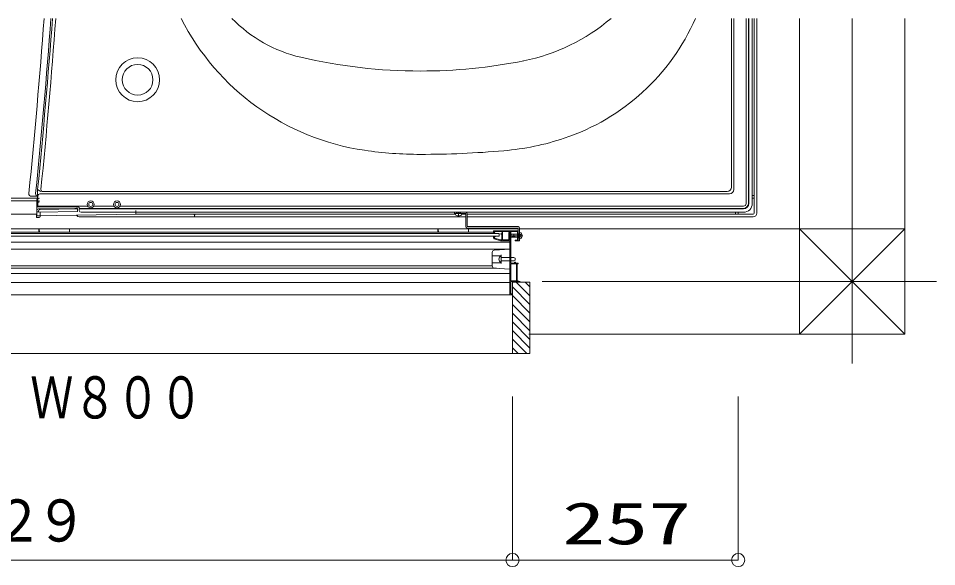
# Model space of a CAD drawing. Units: millimetres on the paper. Extents: x -305 to 305, y -152 to 152.
# Drawn here: x -11.46 to 30.43, y -71.69 to -46.69 of the extents above; entities that cross this region are included whole.
import ezdxf
from ezdxf.enums import TextEntityAlignment as Align

# ---------------------------------------------------------------- set-up
doc = ezdxf.new("R2010")
doc.units = ezdxf.units.MM
doc.linetypes.add('LONG_CHAIN', pattern=[21, 18, -1, 1, -1])
doc.layers.add('0-0_0', color=7, linetype='Continuous', lineweight=9)
doc.layers.add('0-1_VIEW0001', color=7, linetype='Continuous', lineweight=9)
doc.styles.add('ＭＳ ゴシック', font='')
doc.styles.get('ＭＳ ゴシック').set_extended_font_data('MS Gothic')

# ---------------------------------------------------------------- blocks, each defined once
blk = doc.blocks.new('_ORIGIN')
at = {"layer": '0-0_0'}
blk.add_line((0, 0), (-1, 0), dxfattribs=at)
blk.add_circle((0, 0), 0.5, dxfattribs=at)

msp = doc.modelspace()

# ---------------------------------------------------------------- linework, layer by layer
at = {"layer": '0-1_VIEW0001'}
for p, q in [((21.076, -54.389), (21.076, -46.695)), ((21.184, -54.496), (21.184, -46.695)), ((21.744, -55.136), (21.744, -46.695)), ((21.849, -55.121), (21.849, -46.695)), ((21.864, -55.136), (21.864, -46.695)), ((22.024, -55.136), (22.024, -46.695)), ((22.104, -46.695), (22.104, -54.896)), ((22.104, -55.576), (22.104, -46.695)), ((22.232, -55.576), (22.232, -46.695)), ((24.184, -46.695), (24.184, -61.095)), ((28.984, -46.695), (28.984, -61.095)), ((-10.858, -54.806), (-10.55, -54.808)), ((-10.576, -55.269), (-10.576, -54.495)), ((-10.435, -54.589), (-10.576, -54.495)), ((-10.563, -55.256), (-10.563, -54.776)), ((20.984, -54.696), (-10.483, -54.696)), ((20.876, -54.589), (-10.347, -54.589)), ((22.024, -54.776), (22.104, -54.776)), ((-48.477, -54.896), (-10.576, -54.896)), ((-10.616, -54.896), (-48.477, -54.896)), ((-18.696, -55.016), (-10.616, -55.016)), ((-10.616, -55.014), (-10.616, -55.015)), ((-10.616, -55.015), (-10.616, -55.071)), ((-10.616, -55.071), (-10.616, -55.387)), ((-10.563, -55.296), (-10.576, -55.269)), ((-10.563, -55.296), (-10.563, -55.256)), ((-8.295, -55.256), (-10.563, -55.256)), ((-8.722, -55.296), (-10.563, -55.296)), ((-7.095, -55.256), (-8.018, -55.256)), ((21.624, -55.256), (-6.818, -55.256)), ((22.024, -54.896), (22.104, -54.896)), ((-18.696, -55.616), (-10.616, -55.616)), ((-10.629, -55.616), (-10.632, -55.776)), ((-10.616, -55.387), (-10.616, -55.466)), ((-10.616, -55.466), (-10.616, -55.535)), ((-10.616, -55.514), (-10.536, -55.521)), ((-10.616, -55.696), (-10.616, -55.535)), ((-10.616, -55.696), (-6.096, -55.617)), ((-10.456, -55.693), (-10.616, -55.696)), ((-10.536, -55.534), (-10.536, -55.472)), ((-8.756, -55.504), (-10.536, -55.534)), ((-10.462, -55.693), (-10.463, -55.737)), ((-8.756, -55.376), (-10.458, -55.405)), ((-10.456, -55.693), (-10.456, -55.532)), ((-8.799, -55.356), (-8.756, -55.355)), ((-8.756, -55.357), (-8.756, -55.376)), ((-8.756, -55.376), (-8.756, -55.504)), ((-8.753, -55.715), (-8.754, -55.664)), ((-8.662, -55.361), (-8.676, -55.376)), ((21.624, -55.376), (-8.676, -55.376)), ((-8.676, -55.456), (-8.676, -55.376)), ((-8.662, -55.361), (-8.662, -55.356)), ((21.609, -55.361), (-8.662, -55.361)), ((21.624, -55.536), (-8.596, -55.536)), ((-6.096, -55.617), (-6.096, -55.459)), ((-6.096, -55.616), (8.485, -55.616)), ((-3.464, -55.617), (-3.441, -55.639)), ((-3.416, -55.744), (-3.417, -55.695)), ((-3.416, -55.744), (-3.416, -55.696)), ((-3.336, -55.616), (8.485, -55.616)), ((8.444, -55.536), (8.96, -55.536)), ((8.444, -55.6), (8.444, -55.536)), ((8.96, -55.6), (8.444, -55.6)), ((8.484, -55.6), (8.488, -55.645)), ((8.534, -55.6), (8.534, -55.536)), ((8.558, -55.6), (8.558, -55.536)), ((8.624, -55.75), (8.624, -55.536)), ((8.624, -55.641), (8.624, -55.536)), ((8.69, -55.6), (8.69, -55.536)), ((8.714, -55.6), (8.714, -55.536)), ((8.764, -55.6), (8.76, -55.645)), ((8.762, -55.616), (8.96, -55.616)), ((8.762, -55.616), (8.96, -55.616)), ((8.96, -56.192), (8.96, -55.6)), ((9.024, -55.616), (21.384, -55.616)), ((9.024, -55.616), (22.064, -55.616)), ((21.264, -55.536), (21.264, -55.616)), ((21.384, -55.536), (21.384, -55.616)), ((-10.503, -55.776), (-10.632, -55.776)), ((-3.416, -55.744), (-8.637, -55.744)), ((-3.416, -55.744), (8.96, -55.744)), ((9.024, -55.744), (22.064, -55.744)), ((11.344, -56.295), (-19.248, -56.295)), ((10.484, -56.504), (-17.801, -56.504)), ((10.224, -56.44), (-17.776, -56.44)), ((-10.516, -56.295), (-10.516, -56.44)), ((-10.474, -56.44), (-10.516, -56.295)), ((-9.116, -56.295), (-9.116, -56.44)), ((7.684, -56.295), (7.684, -56.44)), ((7.726, -56.44), (7.684, -56.295)), ((11.344, -56.256), (9.024, -56.256)), ((9.084, -56.295), (9.084, -56.44)), ((10.224, -56.504), (10.224, -56.396)), ((10.244, -56.376), (11.344, -56.376)), ((10.264, -56.42), (10.264, -56.464)), ((10.284, -56.484), (10.284, -56.504)), ((10.484, -56.505), (10.484, -56.632)), ((10.524, -56.518), (10.534, -56.518)), ((10.576, -56.525), (10.576, -56.527)), ((10.579, -56.536), (10.596, -56.553)), ((10.612, -56.45), (10.58, -56.509)), ((10.619, -56.512), (10.634, -56.485)), ((10.632, -56.538), (10.621, -56.527)), ((10.624, -56.444), (10.623, -56.444)), ((10.636, -56.479), (10.636, -56.456)), ((10.952, -56.787), (10.952, -56.495)), ((11.048, -56.538), (11.008, -56.598)), ((11.38, -56.538), (11.048, -56.538)), ((11.14, -56.626), (11.14, -56.538)), ((11.407, -56.518), (11.343, -56.518)), ((11.344, -56.84), (11.344, -56.256)), ((11.344, -56.388), (11.344, -56.824)), ((11.38, -56.673), (11.38, -56.518)), ((11.388, -56.535), (11.38, -56.535)), ((11.408, -56.84), (11.408, -56.256)), ((28.985, -56.295), (11.408, -56.295)), ((11.408, -56.464), (11.452, -56.468)), ((24.184, -56.294), (28.985, -61.095)), ((28.985, -56.295), (24.184, -61.096)), ((-18.656, -56.904), (10.964, -56.904)), ((10.484, -56.632), (-17.85, -56.632)), ((10.224, -56.669), (10.224, -56.707)), ((10.26, -56.628), (10.227, -56.661)), ((10.252, -56.745), (10.532, -56.833)), ((10.26, -56.701), (10.26, -56.684)), ((10.263, -56.676), (10.292, -56.647)), ((10.543, -56.798), (10.268, -56.712)), ((10.284, -56.624), (10.269, -56.624)), ((10.296, -56.638), (10.296, -56.636)), ((10.556, -56.836), (10.964, -56.836)), ((10.964, -56.824), (10.964, -56.808)), ((11.558, -56.604), (10.97, -56.604)), ((11.068, -56.604), (11.008, -56.598)), ((11.008, -56.598), (11.008, -56.61)), ((11.068, -56.604), (11.008, -56.604)), ((11.048, -56.67), (11.008, -56.61)), ((11.022, -56.61), (11.008, -56.61)), ((11.022, -56.61), (11.182, -56.658)), ((11.048, -56.67), (11.38, -56.67)), ((11.068, -56.604), (11.184, -56.639)), ((11.14, -56.67), (11.14, -56.646)), ((11.407, -56.698), (11.343, -56.698)), ((11.408, -56.84), (11.344, -56.84)), ((11.388, -56.673), (11.38, -56.673)), ((11.408, -56.744), (11.452, -56.74)), ((-18.576, -57.224), (10.944, -57.224)), ((10.164, -57.983), (10.164, -57.369)), ((10.964, -57.216), (10.256, -57.269)), ((10.964, -57.216), (10.964, -58.136)), ((10.164, -57.516), (10.564, -57.516)), ((10.564, -57.676), (10.564, -57.476)), ((10.964, -57.596), (10.564, -57.596)), ((10.564, -57.876), (10.564, -57.676)), ((10.964, -57.756), (10.564, -57.756)), ((10.62, -57.596), (11.148, -57.596)), ((10.62, -57.756), (11.148, -57.756)), ((11.148, -57.596), (11.204, -57.624)), ((11.204, -57.728), (11.148, -57.756)), ((11.204, -57.624), (11.204, -57.728)), ((-17.496, -57.979), (10.164, -57.979)), ((-17.496, -58.091), (10.358, -58.091)), ((10.164, -57.836), (10.564, -57.836)), ((10.964, -58.136), (10.256, -58.083)), ((11.304, -57.892), (11.344, -57.892)), ((11.344, -57.868), (11.344, -57.892)), ((-17.496, -58.336), (10.944, -58.336)), ((-48.434, -58.732), (10.964, -58.732)), ((11.084, -58.718), (11.084, -61.978)), ((11.084, -58.718), (11.884, -58.718)), ((11.883, -59.739), (11.084, -58.939)), ((11.883, -59.343), (11.259, -58.718)), ((11.883, -58.943), (11.659, -58.718)), ((11.884, -58.718), (11.884, -61.978)), ((-47.649, -59.296), (11.084, -59.296)), ((11.883, -60.139), (11.084, -59.339)), ((11.883, -60.539), (11.083, -59.739)), ((11.883, -60.939), (11.083, -60.139)), ((11.883, -61.335), (11.083, -60.535)), ((11.884, -61.731), (11.083, -60.931)), ((28.984, -61.095), (11.824, -61.095)), ((11.735, -61.978), (11.084, -61.327)), ((11.884, -61.978), (-50.856, -61.978)), ((11.339, -61.978), (11.084, -61.723)), ((11.084, -63.936), (11.084, -71.395)), ((11.084, -63.936), (11.084, -71.395)), ((21.384, -63.936), (21.384, -71.395)), ((10.484, -71.395), (-49.456, -71.395)), ((20.784, -71.395), (11.684, -71.395))]:
    msp.add_line(p, q, dxfattribs=at)
at = {"layer": '0-1_VIEW0001', "linetype": 'LONG_CHAIN'}
for p, q in [((26.584, -46.695), (26.584, -62.438)), ((30.435, -58.695), (11.344, -58.695))]:
    msp.add_line(p, q, dxfattribs=at)
at = {"layer": '0-1_VIEW0001'}
for points in [[(-8.799, -55.356), (-8.885, -55.357), (-10.538, -55.384)], [(11.344, -56.192), (9.024, -56.192), (9.024, -55.6)], [(10.224, -56.396), (10.229, -56.382), (10.244, -56.376)], [(10.964, -59.296), (10.964, -56.42), (10.264, -56.42)], [(10.264, -56.464), (10.266, -56.47), (10.272, -56.472), (10.28, -56.476), (10.284, -56.484)], [(10.58, -56.509), (10.577, -56.517), (10.576, -56.525)], [(10.576, -56.527), (10.577, -56.532), (10.579, -56.536)], [(10.623, -56.444), (10.617, -56.446), (10.612, -56.45)], [(10.621, -56.527), (10.618, -56.52), (10.619, -56.512)], [(10.636, -56.456), (10.632, -56.448), (10.624, -56.444)], [(10.636, -56.546), (10.635, -56.542), (10.632, -56.538)], [(10.634, -56.485), (10.635, -56.482), (10.636, -56.479)], [(10.916, -56.468), (10.916, -56.8), (10.636, -56.8), (10.636, -56.546)], [(10.956, -56.486), (10.949, -56.446), (10.916, -56.468)], [(10.952, -56.495), (10.953, -56.49), (10.956, -56.486)], [(11.344, -56.836), (11.204, -56.836), (11.204, -56.804), (11.308, -56.804), (11.308, -56.42), (11.004, -56.42), (11.004, -57.856), (11.184, -57.856), (11.184, -57.816), (11.22, -57.816), (11.22, -57.856), (11.332, -57.856)], [(11.502, -56.522), (11.43, -56.558), (11.405, -56.604)], [(10.227, -56.661), (10.225, -56.665), (10.224, -56.669)], [(10.224, -56.707), (10.231, -56.731), (10.252, -56.745)], [(10.269, -56.624), (10.264, -56.625), (10.26, -56.628)], [(10.26, -56.684), (10.261, -56.68), (10.263, -56.676)], [(10.268, -56.712), (10.262, -56.708), (10.26, -56.701)], [(10.296, -56.636), (10.292, -56.628), (10.284, -56.624)], [(10.292, -56.647), (10.295, -56.643), (10.296, -56.638)], [(10.532, -56.833), (10.544, -56.835), (10.556, -56.836)], [(10.556, -56.8), (10.549, -56.8), (10.543, -56.798)], [(10.6, -56.561), (10.6, -56.8), (10.556, -56.8)], [(10.596, -56.553), (10.599, -56.557), (10.6, -56.561)], [(10.964, -56.808), (10.962, -56.802), (10.958, -56.798), (10.953, -56.793), (10.952, -56.787)], [(11.502, -56.686), (11.43, -56.65), (11.405, -56.604)], [(11.304, -57.892), (11.304, -58.66), (11.344, -58.66), (11.344, -58.696), (11.004, -58.696), (11.004, -59.256), (11.084, -59.256), (11.084, -59.296)], [(11.332, -57.856), (11.34, -57.86), (11.344, -57.868)]]:
    msp.add_lwpolyline(points, dxfattribs=at)
msp.add_lwpolyline([(11.004, -57.892), (11.268, -57.892), (11.268, -58.66), (11.004, -58.66)], close=True, dxfattribs=at)
for centre, radius in [((-6.016, -49.496), 1), ((-6.016, -49.496), 0.7), ((-8.156, -55.176), 0.16), ((-8.156, -55.176), 0.09), ((-6.956, -55.176), 0.16), ((-6.956, -55.176), 0.09)]:
    msp.add_circle(centre, radius, dxfattribs=at)
for centre, radius, start, end in [((-329.816, -22.896), 320.42, 354.30831, 355.74053), ((-329.816, -22.896), 320.727, 354.31329, 355.74462), ((-329.816, -22.896), 320.8, 354.34726, 355.74559), ((-329.816, -22.896), 320.95, 354.34874, 355.74758), ((5.957, -41.629), 11.2, 206.8928, 261.6797), ((2.879, -42.235), 6.4, 224.1788, 256.8499), ((9.869, -40), 8.8, 281.2347, 310.4681), ((10.281, -42.674), 10, 288.4673, 336.2892), ((6.883, -25.096), 24, 256.8499, 270), ((6.884, -25.096), 24, 270, 281.328), ((9.647, -40.777), 12, 274.9544, 288.4673), ((6.884, -35.296), 17.6, 261.6797, 270), ((6.884, -8.896), 44, 270, 274.9544), ((20.876, -54.389), 0.2, 270, 0), ((-10.857, -54.686), 0.12, 174.3083, 269.5), ((-10.549, -54.688), 0.12, 174.3133, 269.5), ((-10.483, -54.776), 0.08, 90, 180), ((-10.347, -54.509), 0.08, 174.3487, 270), ((20.984, -54.496), 0.2, 270, 0), ((-10.496, -55.014), 0.12, 91, 180), ((-10.496, -55.133), 0.12, 90.9136, 180), ((-10.496, -55.186), 0.12, 90.9136, 180), ((-8.722, -55.356), 0.06, 0, 90), ((21.609, -55.121), 0.24, 270, 0), ((21.624, -55.136), 0.24, 270, 0), ((21.624, -55.136), 0.4, 270, 0), ((21.624, -55.136), 0.12, 270, 0), ((-10.536, -55.464), 0.08, 90.9652, 180), ((-10.456, -55.472), 0.08, 90.9652, 180), ((-10.456, -55.485), 0.08, 90.9652, 180), ((-8.637, -55.496), 0.248, 222.8514, 270), ((-8.596, -55.456), 0.08, 180, 270), ((-3.497, -55.696), 0.08, 1.0171, 90), ((-3.336, -55.696), 0.08, 90, 180), ((8.539, -55.64), 0.052, 185, 254.1191), ((8.624, -55.344), 0.36, 254.1191, 285.8809), ((8.708, -55.64), 0.052, 285.8809, 355), ((8.96, -55.6), 0.064, 0, 90), ((22.064, -55.576), 0.168, 270, 0), ((22.064, -55.576), 0.04, 270, 0), ((-10.503, -55.736), 0.04, 270, 359), ((9.024, -56.192), 0.064, 180, 270), ((11.344, -56.256), 0.064, 0, 90), ((11.388, -56.515), 0.02, 271.0626, 0), ((11.448, -56.52), 0.052, 15.8809, 85), ((11.152, -56.604), 0.36, 344.1191, 15.8809), ((11.182, -56.648), 0.0099, 270, 77.191), ((11.388, -56.693), 0.02, 0, 90), ((11.448, -56.689), 0.052, 275, 344.1191), ((10.264, -57.369), 0.1, 94.2892, 180), ((10.632, -57.676), 0.168, 117.281, 242.719), ((10.557, -57.532), 0.0062, 0, 117.281), ((10.264, -57.983), 0.1, 180, 265.7108), ((10.557, -57.82), 0.0062, 242.719, 0)]:
    msp.add_arc(centre, radius, start, end, dxfattribs=at)

# ---------------------------------------------------------------- block references
at = {"layer": '0-1_VIEW0001', "xscale": 0.6, "yscale": 0.6}
for p in [(11.084, -71.395), (21.384, -71.395)]:
    msp.add_blockref('_ORIGIN', p, dxfattribs=at)
at = {"layer": '0-1_VIEW0001', "xscale": 0.6, "yscale": 0.6, "rotation": 180}
msp.add_blockref('_ORIGIN', (11.084, -71.395), dxfattribs=at)

# ---------------------------------------------------------------- texts
at = {"layer": '0-1_VIEW0001', "style": 'ＭＳ ゴシック'}
for s, width, p in [('ドア位置ＡＬ\u3000２５０移動\u3000Ｗ８００', 0.75, (-36.46, -65.516)), ('２', 0.9, (-12.664, -71.129)), ('９', 0.9, (-10.676, -71.129)), ('257', 1.5, (13.354, -71.256))]:
    msp.add_text(s, height=1.921, dxfattribs=dict(at, width=width)).set_placement(p, align=Align.BOTTOM_LEFT)

doc.saveas('drawing.dxf')
